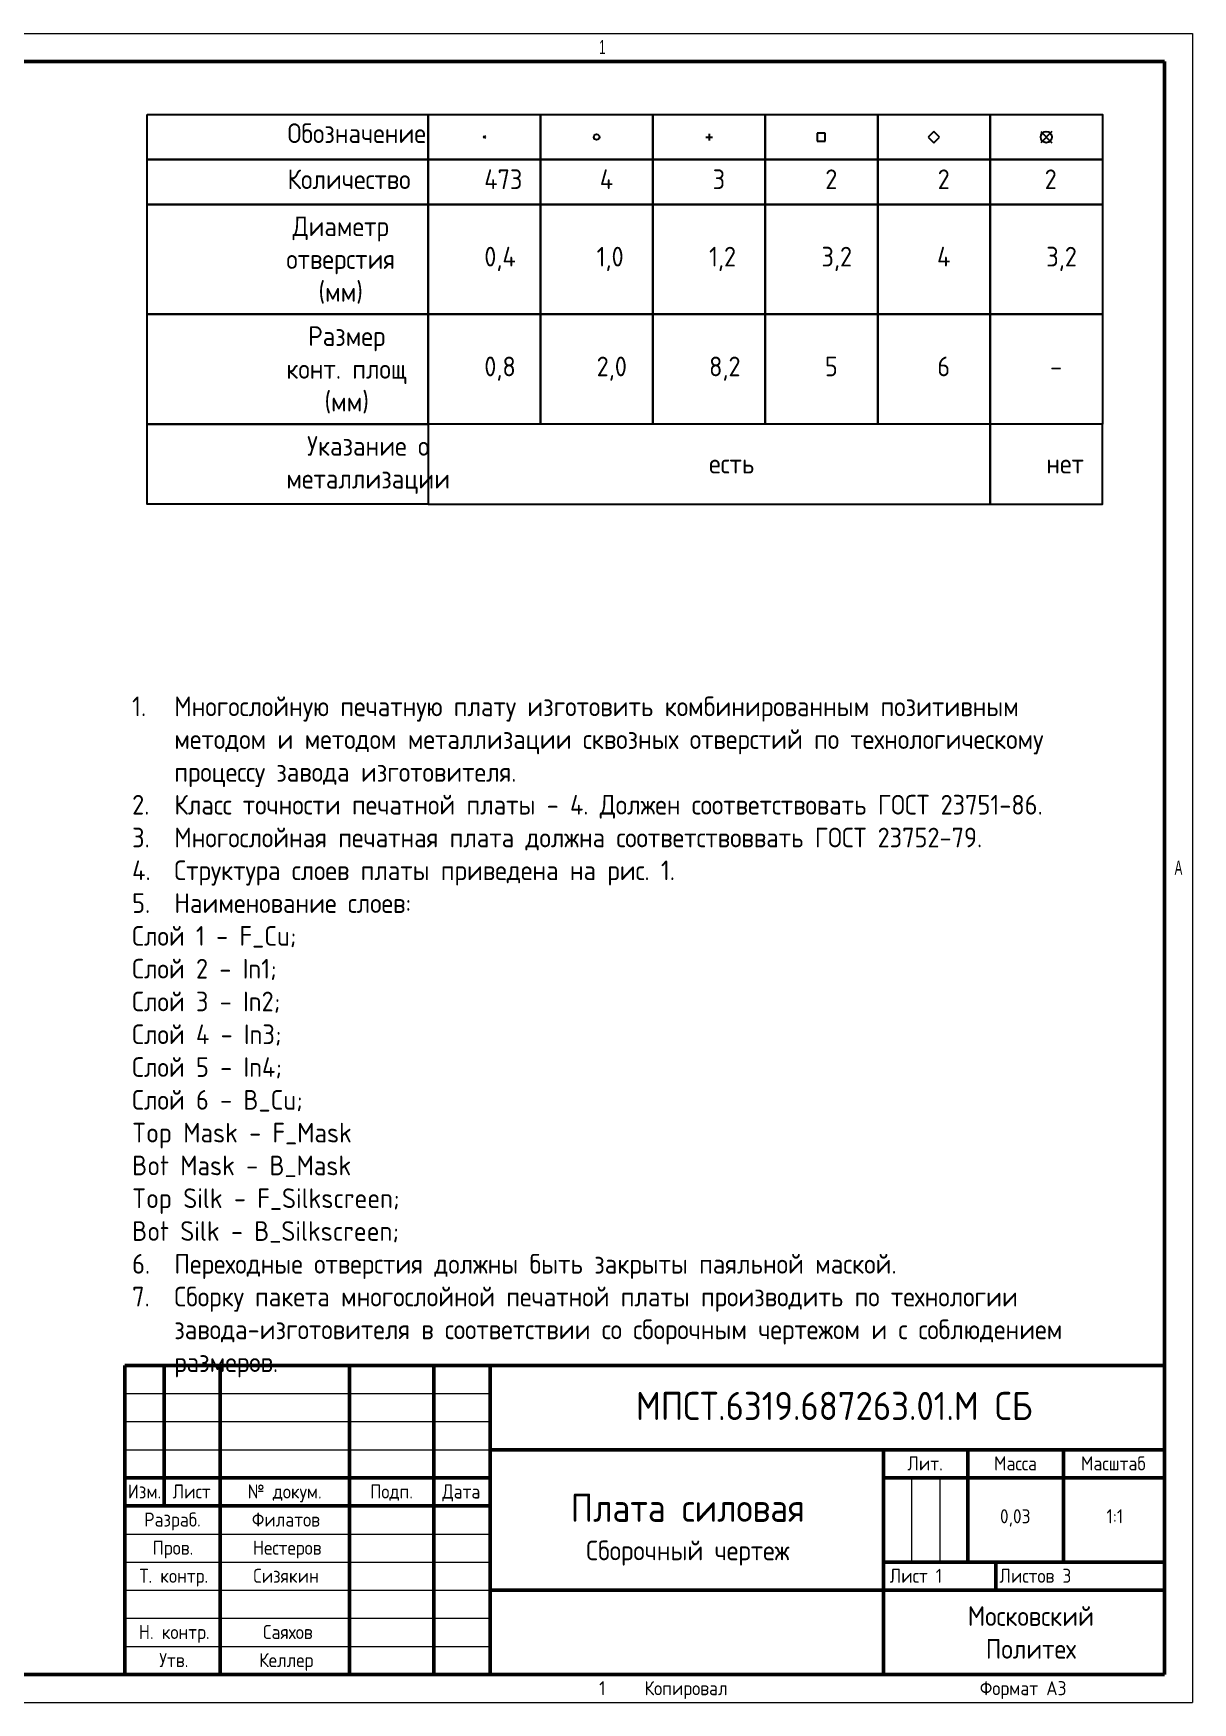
# Model space of a CAD drawing. Extents: x 225 to 645, y -167 to 130.
# Drawn here: x 439 to 645.2, y -166.8 to 130.2 of the extents above; entities that cross this region are included whole.
import ezdxf

# ---------------------------------------------------------------- set-up
doc = ezdxf.new("R2010")
doc.units = 0
doc.layers.get('0').update_dxf_attribs({"linetype": 'CONTINUOUS'})
doc.layers.add('BLACK', color=7, linetype='CONTINUOUS')
doc.layers.add('ОСНОВНОЙ', color=7, linetype='CONTINUOUS', lineweight=25)
doc.styles.add('SLDTEXTSTYLE2', font='TXT', dxfattribs={"width": 0.605})
doc.styles.add('СПДС', font='isocpeur.ttf', dxfattribs={"width": 0.9})

msp = doc.modelspace()

# ---------------------------------------------------------------- linework, layer by layer
at = {"color": 7, "linetype": 'Continuous', "lineweight": 18}
for p, q in [((225.233, 130.201), (645.233, 130.201)), ((645.233, 130.201), (645.233, -166.799)), ((455.233, -111.799), (520.233, -111.799)), ((455.233, -116.799), (520.233, -116.799)), ((455.233, -121.799), (520.233, -121.799)), ((595.233, -126.799), (595.233, -141.799)), ((600.233, -126.799), (600.233, -141.799)), ((455.233, -136.799), (520.233, -136.799)), ((455.233, -141.799), (520.233, -141.799)), ((455.233, -146.799), (520.233, -146.799)), ((455.233, -151.799), (520.233, -151.799)), ((455.233, -156.799), (520.233, -156.799)), ((225.233, -166.799), (645.233, -166.799))]:
    msp.add_line(p, q, dxfattribs=at)
at = {"color": 7, "linetype": 'Continuous', "lineweight": 50}
for p, q in [((640.233, 125.201), (245.233, 125.201)), ((640.233, -161.799), (640.233, 125.201)), ((455.233, -106.799), (640.233, -106.799)), ((455.233, -106.799), (455.233, -161.799)), ((462.233, -131.799), (462.233, -106.799)), ((472.233, -106.799), (472.233, -161.799)), ((495.233, -106.799), (495.233, -161.799)), ((510.233, -106.799), (510.233, -161.799)), ((520.233, -106.799), (520.233, -161.799)), ((520.233, -121.799), (640.233, -121.799)), ((590.233, -121.799), (590.233, -161.799)), ((605.233, -121.799), (605.233, -141.799)), ((622.233, -121.799), (622.233, -141.799)), ((455.233, -126.799), (520.233, -126.799)), ((590.233, -126.799), (640.233, -126.799)), ((455.233, -131.799), (520.233, -131.799)), ((590.233, -141.799), (640.233, -141.799)), ((610.233, -141.799), (610.233, -146.799)), ((520.233, -146.799), (640.233, -146.799)), ((245.233, -161.799), (640.233, -161.799))]:
    msp.add_line(p, q, dxfattribs=at)
at = {"linetype": 'Continuous'}
for points in [[(459.199, 115.752), (509.199, 115.752), (509.199, 107.752), (459.199, 107.752)], [(509.199, 115.752), (529.199, 115.752), (529.199, 107.752), (509.199, 107.752)], [(529.199, 115.752), (549.199, 115.752), (549.199, 107.752), (529.199, 107.752)], [(549.199, 115.752), (569.199, 115.752), (569.199, 107.752), (549.199, 107.752)], [(569.199, 115.752), (589.199, 115.752), (589.199, 107.752), (569.199, 107.752)], [(589.199, 115.752), (609.199, 115.752), (609.199, 107.752), (589.199, 107.752)], [(609.199, 115.752), (629.199, 115.752), (629.199, 107.752), (609.199, 107.752)], [(459.199, 107.752), (509.199, 107.752), (509.199, 99.752), (459.199, 99.752)], [(509.199, 107.752), (529.199, 107.752), (529.199, 99.752), (509.199, 99.752)], [(529.199, 107.752), (549.199, 107.752), (549.199, 99.752), (529.199, 99.752)], [(549.199, 107.752), (569.199, 107.752), (569.199, 99.752), (549.199, 99.752)], [(569.199, 107.752), (589.199, 107.752), (589.199, 99.752), (569.199, 99.752)], [(589.199, 107.752), (609.199, 107.752), (609.199, 99.752), (589.199, 99.752)], [(609.199, 107.752), (629.199, 107.752), (629.199, 99.752), (609.199, 99.752)], [(459.199, 99.752), (509.199, 99.752), (509.199, 80.215), (459.199, 80.215)], [(509.199, 99.752), (529.199, 99.752), (529.199, 80.215), (509.199, 80.215)], [(529.199, 99.752), (549.199, 99.752), (549.199, 80.215), (529.199, 80.215)], [(549.199, 99.752), (569.199, 99.752), (569.199, 80.215), (549.199, 80.215)], [(569.199, 99.752), (589.199, 99.752), (589.199, 80.215), (569.199, 80.215)], [(589.199, 99.752), (609.199, 99.752), (609.199, 80.215), (589.199, 80.215)], [(609.199, 99.752), (629.199, 99.752), (629.199, 80.215), (609.199, 80.215)], [(459.199, 80.215), (509.199, 80.215), (509.199, 60.678), (459.199, 60.678)], [(509.199, 80.215), (529.199, 80.215), (529.199, 60.678), (509.199, 60.678)], [(529.199, 80.215), (549.199, 80.215), (549.199, 60.678), (529.199, 60.678)], [(549.199, 80.215), (569.199, 80.215), (569.199, 60.678), (549.199, 60.678)], [(569.199, 80.215), (589.199, 80.215), (589.199, 60.678), (569.199, 60.678)], [(589.199, 80.215), (609.199, 80.215), (609.199, 60.678), (589.199, 60.678)], [(609.199, 80.215), (629.199, 80.215), (629.199, 60.678), (609.199, 60.678)], [(459.199, 60.678), (509.199, 60.678), (509.199, 46.451), (459.199, 46.451)], [(509.199, 46.451), (609.199, 46.451), (609.199, 60.678), (509.199, 60.678)], [(609.199, 46.451), (629.199, 46.451), (629.199, 60.678), (609.199, 60.678)]]:
    msp.add_lwpolyline(points, close=True, dxfattribs=at)
at = {"layer": 'BLACK', "linetype": 'Continuous'}
for p, q in [((518.999, 111.952), (519.399, 111.552)), ((519.399, 111.952), (518.999, 111.552)), ((558.599, 111.752), (559.799, 111.752)), ((559.199, 112.352), (559.199, 111.152)), ((579.863, 112.459), (578.448, 112.459)), ((578.448, 112.459), (578.448, 111.045)), ((578.448, 111.045), (579.863, 111.045)), ((579.863, 111.045), (579.863, 112.459)), ((599.199, 112.752), (598.199, 111.752)), ((598.199, 111.752), (599.199, 110.752)), ((600.199, 111.752), (599.199, 112.752)), ((599.199, 110.752), (600.199, 111.752)), ((618.199, 112.752), (620.199, 110.752)), ((620.199, 112.752), (618.199, 110.752))]:
    msp.add_line(p, q, dxfattribs=at)
at = {"layer": 'BLACK'}
for centre, radius in [((539.199, 111.752), 0.5), ((619.199, 111.752), 1)]:
    msp.add_circle(centre, radius, dxfattribs=at)
at = {"layer": 'ОСНОВНОЙ', "linetype": 'Continuous', "lineweight": 18}
for p, q in [((245.233, 125.201), (640.233, 125.201)), ((442.733, 125.202), (442.733, 125.2)), ((640.233, 125.201), (640.233, -161.799)), ((640.234, -18.299), (640.232, -18.299)), ((640.233, -161.799), (245.233, -161.799)), ((442.733, -161.8), (442.733, -161.798))]:
    msp.add_line(p, q, dxfattribs=at)

# ---------------------------------------------------------------- texts
at = {"linetype": 'Continuous', "char_height": 3.5, "attachment_point": 1, "style": 'СПДС'}
for s, insert in [('\\pxqc;Обозначение', (484.199, 114.186)), ('\\pxqc;Количество', (484.199, 105.997)), ('\\pxqc;473', (519.199, 105.997)), ('\\pxqc;4', (539.199, 105.997)), ('\\pxqc;3', (559.199, 105.997)), ('\\pxqc;2', (579.199, 105.997)), ('\\pxqc;2', (599.199, 105.997)), ('\\pxqc;Диаметр\\Pотверстия\\P(мм)', (483.979, 97.623)), ('\\pxqc;0,4', (519.199, 92.228)), ('\\pxqc;1,0', (539.199, 92.228)), ('\\pxqc;1,2', (559.199, 92.228)), ('\\pxqc;3,2', (579.199, 92.228)), ('\\pxqc;4', (599.199, 92.228)), ('\\pxqc;3,2', (619.199, 92.228)), ('\\pxqc;Размер\\Pконт. площ\\P(мм)', (483.979, 78.086)), ('\\pxqc;0,8', (519.199, 72.691)), ('\\pxqc;2,0', (539.199, 72.691)), ('\\pxqc;8,2', (559.199, 72.691)), ('\\pxqc;5', (579.199, 72.691)), ('\\pxqc;6', (599.199, 72.691)), ('\\pxqc;-', (619.199, 72.691)), ('\\pxqc;Указание о\\Pметаллизации', (483.979, 58.549)), ('\\pxqc;есть', (559.199, 55.401)), ('\\pxqc;нет', (619.199, 55.401))]:
    msp.add_mtext(s, dxfattribs=dict(at, insert=insert))
at = {"linetype": 'Continuous', "insert": (619.199, 105.997), "char_height": 3.5, "width": 1.575, "attachment_point": 1, "style": 'СПДС'}
msp.add_mtext('\\pxqc;2', dxfattribs=at)
at = {"insert": (454.051, 12.211), "char_height": 2.5, "width": 176.27435, "attachment_point": 1, "style": 'СПДС'}
msp.add_mtext('\\pxi-3,l4,t4;{\\H1.4x;1.^IМногослойную печатную плату изготовить комбинированным позитивным методом и методом металлизации сквозных отверстий по технологическому процессу завода изготовителя.\\P2.^IКласс точности печатной платы - 4. Должен соответствовать ГОСТ 23751-86.\\P3.^IМногослойная печатная плата должна соответствоввать ГОСТ 23752-79.\\P4.^IСтруктура слоев платы приведена на рис. 1.\\P5.^IНаименование слоев:\\PСлой 1 - F_Cu;\\PСлой 2 - In1;\\PСлой 3 - In2;\\PСлой 4 - In3;\\PСлой 5 - In4;\\PСлой 6 - B_Cu;\\PTop Mask - F_Mask\\PBot Mask - B_Mask\\PTop Silk - F_Silkscreen;\\PBot Silk - B_Silkscreen;\\P6.^IПереходные отверстия должны быть закрыты паяльной маской.\\P7.^IСборку пакета многослойной печатной платы производить по технологии завода-изготовителя в соответствии со сборочным чертежом и с соблюдением размеров.}', dxfattribs=at)
at = {"color": 7, "linetype": 'Continuous', "lineweight": 0, "attachment_point": 2, "style": 'СПДС'}
for s, insert, char_height in [('{\\H1.42857x;МПСТ.6319.687263.01.М СБ}', (581.472, -111.515), 3.5), ('Лит.', (597.64, -122.983), 2.5), ('Масса', (613.724, -122.983), 2.5), ('Масштаб', (631.126, -122.983), 2.5), ('Изм.', (458.756, -127.983), 2.5), ('Лист', (467.13, -127.983), 2.5), ('№ докум.', (483.693, -127.983), 2.5), ('Подп.', (502.714, -127.983), 2.5), ('Дата', (515.118, -127.983), 2.5), ('{\\H1.42857x;Плата силовая }\\PСборочный чертеж', (555.41, -129.639), 3.5), ('Разраб.', (463.728, -132.983), 2.5), ('Филатов', (483.914, -132.983), 2.5), ('0,03', (613.67, -132.397), 2.5), ('1:1', (631.401, -132.397), 2.5), ('Пров.', (463.821, -137.983), 2.5), ('Нестеров', (484.144, -137.983), 2.5), ('Т. контр.', (463.976, -142.983), 2.5), ('Сизякин', (483.927, -142.983), 2.5), ('Лист 1', (595.994, -142.983), 2.5), ('Листов 3', (617.258, -142.983), 2.5), ('Московский\\PПолитех', (616.455, -149.651), 3.5), ('Н. контр.', (464.038, -152.983), 2.5), ('Саяхов', (484.259, -152.983), 2.5), ('Утв.', (463.976, -157.983), 2.5), ('Келлер', (483.967, -157.983), 2.5), ('1', (540.215, -162.976), 2.5), ('Копировал', (555.098, -162.983), 2.5), ('Формат А3', (615.082, -162.983), 2.5)]:
    msp.add_mtext(s, dxfattribs=dict(at, insert=insert, char_height=char_height))
at = {"layer": 'ОСНОВНОЙ', "char_height": 2.5, "attachment_point": 2, "style": 'SLDTEXTSTYLE2'}
for s, insert in [('1', (540.215, 129.024)), ('A', (642.72, -16.976))]:
    msp.add_mtext(s, dxfattribs=dict(at, insert=insert))

doc.saveas('drawing.dxf')
